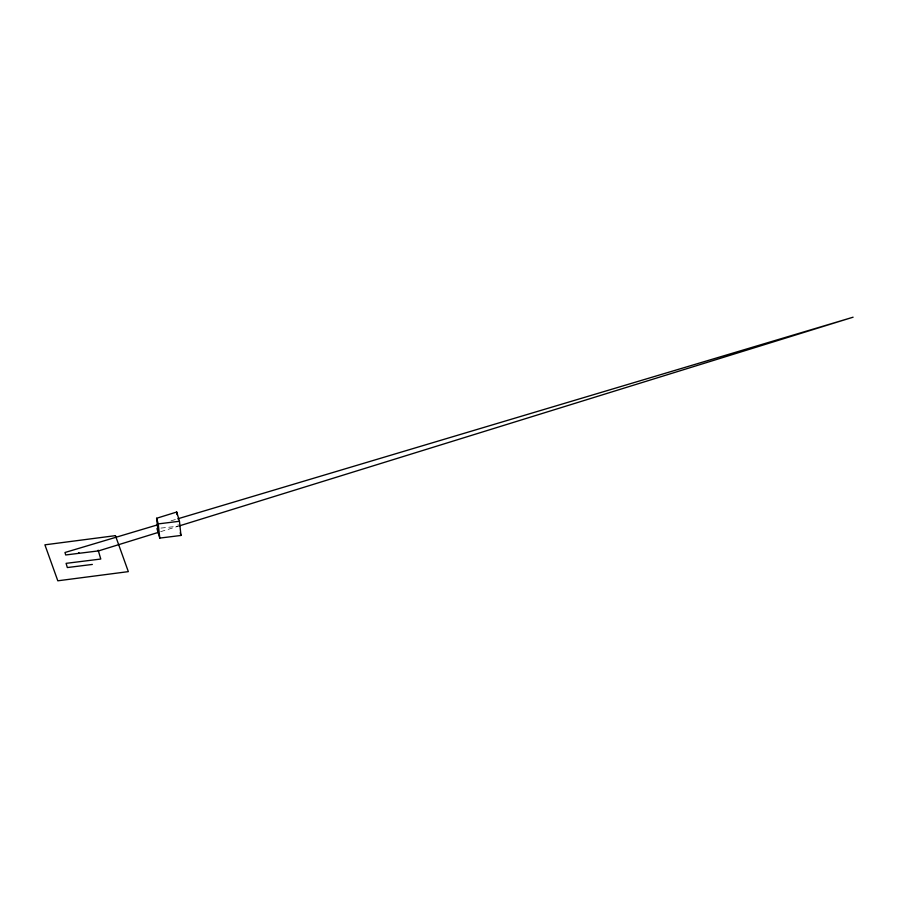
<?xml version="1.0" encoding="UTF-8"?>
<svg xmlns="http://www.w3.org/2000/svg" width="898" height="898" viewBox="0 0 898 898"><rect width="100%" height="100%" fill="white"/><g stroke="black" fill="none" stroke-linecap="round" stroke-linejoin="round"><path stroke-width="0.67" stroke-dasharray="4.49 3.37" d="M160.63 531.672L178.242 526.217L177.972 523.635M171.058 520.829L176.423 519.224M160.944 528.08L178.242 526.217"/><path stroke-width="1.35" d="M157.621 524.836L64.982 552.495L65.711 554.964L98.623 550.878L158.115 532.458L156.6 518.269L176.726 512.028L179.454 521.267L180.969 535.455L159.765 538.093L156.97 528.574M179.589 525.801L853.1 317.196L177.77 518.82M156.6 518.269L158.25 523.904L179.454 521.267M92.348 564.438L67.328 567.547L66.093 563.349L100.778 559.039L98.185 550.205M180.195 532.817L180.969 535.455M78.833 552.607L79.035 553.314M176.726 512.028L177.007 514.61M158.25 523.904L159.765 538.093M115.427 535.646L44.9 544.828L57.809 580.804L128.335 571.633L115.427 535.646"/></g></svg>
